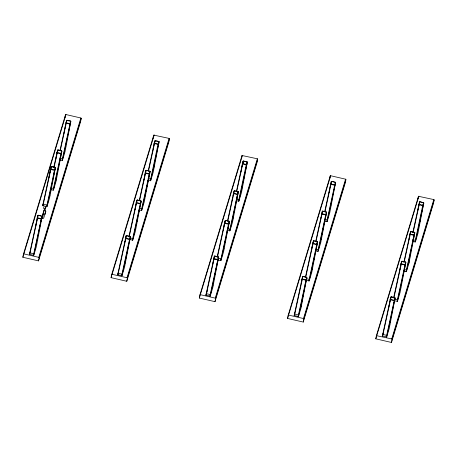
<?xml version="1.0" encoding="UTF-8"?>
<svg xmlns="http://www.w3.org/2000/svg" width="457" height="457" viewBox="0 0 457 457"><rect width="100%" height="100%" fill="white"/><g stroke="black" fill="none" stroke-linecap="round" stroke-linejoin="round"><path stroke-width="0.69" d="M38.537 260.884L39.131 257.759L38.868 257.377L23.895 253.909L23.444 254.132L22.85 257.262L38.537 260.884L80.609 121.528L81.203 118.397L80.946 118.02L65.968 114.553L65.517 114.776L23.444 254.132M126.772 281.278L127.366 278.153L127.109 277.77L112.131 274.303L111.679 274.526L111.085 277.656L126.772 281.278L168.844 141.921L169.438 138.791L169.181 138.414L153.769 135.106L111.679 274.526M215.007 301.671L215.601 298.547L215.344 298.164L200.366 294.696L199.915 294.919L199.321 298.05L215.007 301.671L257.085 162.315L257.674 159.185L257.417 158.808L242.01 155.5L199.915 294.919M303.242 322.065L303.836 318.94L303.579 318.558L288.601 315.09L288.15 315.313L287.556 318.443L303.242 322.065L345.321 182.709L345.909 179.578L345.652 179.201L330.674 175.734L330.222 175.956L288.15 315.313M391.478 342.459L392.072 339.334L391.815 338.951L376.402 335.649L375.791 338.837L391.478 342.459L433.556 203.102L434.144 199.972L433.887 199.595L418.481 196.287L376.402 335.649M29.425 254.349L37.845 215.47L38.228 215.218L41.918 216.07L42.164 216.498L36.326 246.774L33.738 255.349L29.425 254.349L30.419 251.053M29.676 254.612L38.228 215.218L42.164 216.498M35.669 226.449L36.326 222.999M36.583 221.622L37.24 218.166M42.672 205.621L51.093 166.742L51.475 166.491L55.166 167.342L55.411 167.77L49.573 198.047L46.985 206.621L42.672 205.621L43.666 202.325M33.367 255.463L41.93 216.138M42.929 205.884L51.475 166.491L51.27 167.708M33.738 255.349L41.381 219.114L43.826 210.826A1.005 0.617 10.7 0 1 44.986 210.46L45.626 207.061M48.922 177.722L49.179 176.345M49.836 172.895L50.487 169.438M37.234 240.359L37.497 238.988M39.051 230.779L39.308 229.414M39.953 225.992L40.216 224.627M40.862 221.205L41.119 219.834M51.093 166.742L50.733 168.633L51.018 168.879M41.941 218.355L43.826 210.826M42.604 218.337L44.409 208.803A1.005 0.617 10.7 0 1 43.609 207.981L44.015 206.644M45.266 214.03L45.786 211.277A1.005 0.617 10.7 0 0 44.986 210.46M46.62 206.735L55.166 167.342L51.098 166.776M55.783 159.059L56.959 152.844M46.985 206.621L55.406 167.742M49.579 196.419L49.836 195.053M50.487 191.632L50.744 190.261M51.39 186.844L51.652 185.473M52.298 182.052L52.555 180.686M53.206 177.265L53.463 175.899M53.72 174.528L54.372 171.107M64.923 117.9L65.517 114.776M51.247 189.712L53.092 190.141L61.638 150.747L57.948 149.89L57.565 150.147L53.795 167.159M63.963 133.507L64.226 132.124M64.877 128.674L65.534 125.224M66.168 122.345L66.916 120.202L70.601 121.054L70.846 121.453L65.014 151.758L62.426 160.333L59.599 159.881M53.092 190.141L53.458 190.026L61.878 151.147L61.638 150.747L61.432 151.964M55.92 180.509L56.182 179.138M56.44 177.773L56.697 176.402M58.25 168.193L58.513 166.828M60.067 158.619L60.324 157.248M57.491 152.284L57.205 152.038L57.571 150.182L57.959 149.959L61.884 151.176L56.045 181.452L53.458 190.026M62.055 160.447L70.601 121.054L70.852 121.482L62.426 160.333M65.534 147.394L65.791 146.029M66.442 142.607L66.699 141.236M66.956 139.871L67.607 136.449M68.773 130.291L69.03 128.925M117.66 274.743L126.081 235.863L126.463 235.612L130.154 236.463L130.399 236.897L124.561 267.174L121.973 275.742L117.66 274.743L118.654 271.447M117.912 275.005L126.463 235.612L130.399 236.897M123.384 249.608L123.641 248.225M124.298 244.775L124.95 241.325M125.212 239.942L125.475 238.56M126.081 235.863L125.715 237.754L126.006 238M121.602 275.857L130.165 236.532M121.973 275.742L130.394 236.863M134.924 209.832L135.449 207.072M135.706 205.69L136.472 202.125M136.552 201.788L137.22 199.977L140.91 200.834L141.156 201.263L135.318 231.539L132.73 240.114L129.285 239.519M124.955 263.489L125.212 262.124M125.858 258.702L126.121 257.331M126.766 253.915L127.023 252.544M127.674 249.122L127.931 247.757M128.189 246.386L128.451 245.021M132.364 240.228L140.91 200.834L140.87 202.788M143.629 181.52L144.149 178.761M144.412 177.379L145.063 173.928M132.73 240.114L141.15 201.229M145.617 171.592L146.183 170.284L149.873 171.141L150.119 171.569L144.281 201.845L141.693 210.42L138.865 209.969M135.455 229.225L135.712 227.86M136.357 224.438L136.614 223.067M136.877 221.702L137.523 218.28M138.688 212.122L138.945 210.757M153.164 138.294L153.752 135.169M141.327 210.534L149.873 171.141L149.668 172.358M152.33 153.209L152.855 150.45M153.118 149.068L154.158 143.544M154.403 142.738L155.152 140.596L158.836 141.447L159.082 141.847L153.249 172.152L150.661 180.726L147.834 180.275M141.693 210.42L150.113 171.541M145.063 196.116L145.32 194.745M145.972 191.323L146.229 189.958M146.874 186.536L147.137 185.171M147.782 181.749L148.039 180.378M148.691 176.962L148.948 175.591M150.29 180.841L157.968 144.446L158.836 141.447L159.087 141.876M150.661 180.726L159.082 141.847M153.769 167.788L154.026 166.422M155.58 158.213L155.843 156.842M157.397 148.634L157.654 147.268M205.896 295.136L214.316 256.257L214.699 256.006L218.389 256.857L218.635 257.291L212.796 287.567L210.209 296.136L205.896 295.136L207.289 290.526M206.153 295.399L214.699 256.006L218.635 257.291L210.209 296.136M212.534 265.169L214.322 256.291L214.71 256.069M209.837 296.25L218.389 256.857L218.178 258.079M223.159 230.225L224.467 223.324M212.671 286.619L212.928 285.254M213.191 283.883L213.448 282.517M215.001 274.309L215.258 272.938M215.91 269.516L216.167 268.15M216.424 266.779L217.075 263.363M217.521 259.913L220.6 260.621L229.146 221.228L225.455 220.371L225.073 220.628L217.109 257.194M232.127 200.537L232.385 199.155M233.041 195.705L233.298 194.322M233.853 191.986L234.418 190.683L238.108 191.534L238.354 191.963L232.522 222.239L229.934 230.814L227.1 230.362M220.965 260.507L229.385 221.628L229.146 221.228L229.391 221.656L223.553 251.933L220.965 260.507L220.6 260.621M223.69 249.619L223.947 248.254M225.112 242.096L225.758 238.674M226.409 235.252L226.666 233.887M226.923 232.516L227.575 229.1M228.22 225.678L228.78 224.324M241.399 158.688L241.987 155.563M229.563 230.928L238.108 191.534L237.903 192.751M240.828 172.22L241.09 170.844M241.742 167.393L242.399 163.937M229.934 230.814L238.348 191.934L238.12 191.603L234.041 190.969L227.5 220.942M242.93 163.377L242.638 163.132L243.387 160.99L247.077 161.841L247.317 162.241L241.485 192.546L238.897 201.12L236.68 200.812M243.175 162.206L243.387 160.99L236.737 191.414M232.784 219.246L233.041 217.875M233.298 216.509L233.561 215.138M234.207 211.717L234.464 210.351M235.115 206.93L235.372 205.564M236.018 202.143L236.28 200.772M236.926 197.355L237.183 195.984M238.525 201.234L246.203 164.84L247.077 161.841L247.323 162.269M238.897 201.12L247.317 162.241M241.49 190.917L241.747 189.552M242.004 188.181L242.656 184.759M243.301 181.343L243.558 179.972M243.821 178.607L244.466 175.185M245.632 169.027L245.889 167.662M294.131 315.53L302.551 276.651L302.934 276.399L306.624 277.25L306.87 277.685L301.032 307.961L298.444 316.53L294.131 315.53L294.925 312.896M294.388 315.793L302.934 276.399L306.87 277.685M300.243 288.321L300.506 286.945M301.163 283.489L301.814 280.038M302.363 277.702L302.551 276.651M298.073 316.644L306.624 277.25L306.418 278.473M298.444 316.53L306.864 277.65M311.657 249.242L312.308 245.792M312.948 242.913L313.691 240.765L317.381 241.622L317.621 242.021L311.788 272.326L309.2 280.901L301.774 279.301M300.906 307.013L301.163 305.647M301.426 304.276L302.071 300.855M302.717 297.438L302.98 296.067M303.237 294.702L303.882 291.28M304.533 287.859L304.79 286.493M305.048 285.122L305.31 283.757M308.835 281.015L317.381 241.622L316.924 244.009L317.261 243.912M320.363 220.931L321.014 217.475M321.277 216.098L321.534 214.716M309.2 280.901L317.621 242.021M311.925 270.013L312.571 266.591M313.216 263.175L313.479 261.804M313.736 260.439L314.382 257.017M315.547 250.859L315.81 249.493M316.455 246.072L316.712 244.701M329.634 179.081L330.222 175.956M315.336 250.756L317.798 251.321L326.344 211.928L322.653 211.077L322.271 211.328L315.736 241.336M329.063 192.614L329.72 189.164M329.977 187.787L330.634 184.331M318.169 251.207L326.589 212.328L326.344 211.928L326.304 213.882L320.757 242.633L318.169 251.207L317.798 251.321M321.02 239.639L321.277 238.268M321.922 234.847L322.185 233.481M322.442 232.11L323.088 228.694M323.739 225.272L323.996 223.901M324.253 222.536L324.904 219.114M326.304 213.882L326.589 212.328M324.916 221.205L326.761 221.628L335.312 182.234L331.622 181.383L331.239 181.635L324.699 211.642M327.132 221.514L335.552 182.634L335.312 182.234L335.558 182.669L329.72 212.945L327.132 221.514L326.761 221.628M330.628 206.524L330.891 205.159M331.536 201.737L331.793 200.366M332.445 196.95L332.702 195.579M333.347 192.157L333.61 190.792M334.256 187.37L334.513 186.005M382.366 335.929L390.786 297.044L391.169 296.793L394.859 297.644L395.105 298.078L389.267 328.354L386.679 336.923L382.366 335.929L383.16 333.29M382.623 336.186L391.169 296.793L395.105 298.078L386.679 336.923M388.484 308.715L389.136 305.265M389.398 303.888L390.05 300.432M390.598 298.095L391.181 296.861M386.314 337.043L394.859 297.644L394.654 298.867M399.892 269.636L400.938 264.112M401.469 263.552L401.183 263.306L401.926 261.158L405.616 262.015L405.856 262.415L400.024 292.72L397.436 301.294L393.997 300.7M389.53 325.355L389.792 323.984M390.05 322.619L390.307 321.248M391.86 313.039L392.117 311.674M392.769 308.252L393.026 306.887M393.671 303.465L393.934 302.094M397.07 301.409L405.616 262.015L405.862 262.444L397.436 301.294M408.986 239.251L409.643 235.801M403.571 271.15L406.404 271.601L408.992 263.026L414.83 232.75L414.579 232.322L410.889 231.471L410.226 233.281L410.575 233.264M400.549 288.356L400.806 286.985M401.452 283.569L401.714 282.197M402.36 278.776L402.617 277.41M403.268 273.989L403.525 272.623M404.171 269.202L404.434 267.831M417.984 198.852L418.458 196.35M406.033 271.715L414.579 232.322L410.512 231.756M417.692 210.94L418.344 207.489M418.606 206.107L418.869 204.725M413.151 241.599L415.367 241.907L417.955 233.338L423.788 203.028L423.548 202.628L419.857 201.777L419.109 203.919L419.4 204.165M406.404 271.601L414.825 232.722M408.992 261.398L408.992 263.026M409.255 260.033L409.9 256.611M411.066 250.453L411.323 249.088M412.877 240.879L413.139 239.508M414.996 242.021L422.674 205.627L423.548 202.628L423.793 203.062M415.367 241.907L423.788 203.028M418.349 229.654L418.606 228.289M419.252 224.867L419.515 223.496M419.772 222.131L420.417 218.709M421.068 215.287L421.325 213.922M421.583 212.551L421.845 211.185M70.612 121.122L66.533 120.488L59.993 150.462M136.837 200.235L128.874 236.8M145.8 170.541L139.259 200.549M158.236 141.373L154.774 140.882L148.228 170.855M243.004 161.241L236.463 191.249M313.308 241.022L305.487 276.931M405.627 262.078L401.549 261.45L393.58 297.981M410.506 231.722L403.828 262.387M419.475 202.028L412.791 232.693M54.063 167.342L57.959 149.959M60.267 150.627L66.922 120.265M129.28 236.349L137.22 199.977L141.156 201.263M139.534 200.714L146.183 170.284L150.119 171.569M148.502 171.021L155.163 140.659M217.515 256.743L225.455 220.371L224.787 222.182L225.141 222.171M227.775 221.108L234.43 190.746M305.756 277.136L313.691 240.765L317.626 242.05M316.01 241.502L322.653 211.077L326.589 212.356M324.973 211.808L331.622 181.383L335.324 182.303M393.991 297.53L401.937 261.227M404.245 261.895L410.9 231.533M413.208 232.202L419.857 201.777L423.559 202.697M54.851 169.141L54.709 169.73L55.046 169.633M145.44 172.432L145.52 172.095M233.756 192.494L233.43 193.631M218.023 259.953L217.721 259.942L218.069 258.656M246.757 163.64L246.62 164.229L246.951 164.132M302.186 278.542L302.266 278.21M390.501 298.604L390.181 299.741M423.228 204.428L423.091 205.016L423.422 204.919M22.85 257.262L23.467 255.212M23.895 253.909L65.968 114.553M46.174 206.427L45.569 208.432A1.005 0.617 10.7 0 1 44.409 208.803M45.786 211.277L43.729 218.092A1.034 0.634 10.7 0 1 42.775 218.372A1.034 0.634 10.7 0 1 41.838 217.858M38.794 257.354L80.872 117.997M39.131 257.759L81.203 118.397M111.085 277.656L111.702 275.605M112.131 274.303L154.203 134.946M127.029 277.747L169.107 138.391M127.366 278.153L169.438 138.791M199.321 298.05L242.439 155.34M217.446 256.868L217.846 255.554M237.651 193.922L237.44 194.619L237.743 194.631M215.264 298.141L257.342 158.785M215.601 298.547L257.674 159.185M287.556 318.443L330.674 175.734M303.505 318.535L345.578 179.178M303.836 318.94L345.909 179.578M375.791 338.837L418.909 196.127M410.146 233.613L409.9 234.418L410.226 234.55M394.402 300.032L394.191 300.729L394.494 300.74M391.74 338.928L433.813 199.572M392.072 339.334L434.144 199.972M38.239 215.281L37.851 215.504L37.48 217.361L37.771 217.606M145.806 170.575L146.194 170.352M136.843 200.269L137.231 200.046M243.01 161.275L243.398 161.053M126.086 235.898L126.475 235.675M331.633 181.446L331.245 181.669L330.874 183.525L331.165 183.771M322.665 211.14L322.276 211.363L321.665 214.025L321.991 214.156M313.313 241.056L313.702 240.833M419.48 202.063L419.869 201.845M302.557 276.685L302.945 276.468M65.848 122.716L70.161 123.71M56.885 152.404L61.198 153.403M50.413 169.004L54.726 169.998M154.083 143.11L158.396 144.104M145.12 172.803L149.433 173.797M37.16 217.732L41.473 218.726M242.319 163.503L246.631 164.497M136.157 202.491L140.47 203.491M233.356 193.197L237.669 194.191M125.395 238.126L129.714 239.12M330.554 183.897L334.867 184.891M224.393 222.885L228.706 223.884M321.591 213.59L325.904 214.584M213.63 258.519L217.949 259.513M418.789 204.29L423.108 205.284M312.628 243.278L316.941 244.278M409.826 233.984L414.139 234.978M301.871 278.913L306.184 279.907M400.863 263.672L405.176 264.672M390.107 299.306L394.42 300.3M70.481 123.344L70.144 123.441L70.287 122.847L70.561 123.007M61.518 153.038L60.97 153.826L61.272 153.843M158.716 143.738L158.379 143.835L158.522 143.241L158.796 143.401M149.753 173.432L149.205 174.226L149.508 174.237M41.461 218.457L41.793 218.36M140.453 203.222L140.79 203.125M129.697 238.851L130.028 238.754M334.855 184.622L335.187 184.525M229.026 223.519L228.689 223.616L228.831 223.022L229.106 223.182M217.932 259.245L218.263 259.148M414.122 234.709L414.459 234.612M306.504 279.541L305.956 280.335L306.259 280.347M405.496 264.306L405.159 264.403L405.302 263.809L405.576 263.969M66.248 122.013L66.596 121.996M154.483 142.407L154.832 142.39M242.718 162.801L243.067 162.783M313.028 242.576L313.376 242.564M401.263 262.969L401.612 262.958M246.409 164.926L246.711 164.937M54.497 170.427L54.8 170.438M334.644 185.319L334.947 185.331M422.879 205.713L423.182 205.724M140.242 203.913L140.545 203.931M325.681 215.013L325.978 215.024M41.25 219.154L41.553 219.166M413.916 235.406L414.219 235.418M129.485 239.548L129.788 239.559M70.07 124.098L65.751 123.104M158.305 144.492L153.992 143.498M246.54 164.886L242.227 163.892M334.775 185.279L330.462 184.285M423.011 205.673L418.698 204.679M61.101 153.792L56.788 152.792M149.336 174.186L145.023 173.186M237.571 194.579L233.259 193.579M54.629 170.387L50.316 169.393M325.812 214.973L321.494 213.979M414.048 235.366L409.729 234.372M140.373 203.879L136.06 202.879M228.609 224.273L224.296 223.273M316.844 244.666L312.531 243.667M405.079 265.06L400.766 264.06M41.381 219.114L37.068 218.12M129.617 239.508L125.304 238.514M217.852 259.902L213.539 258.908M305.75 280.25L306.087 280.295M394.322 300.689L390.01 299.695M244.009 161.195L247.083 161.909M59.918 158.173L62.381 158.739M148.154 178.567L150.616 179.133M236.389 198.961L238.851 199.526M324.624 219.354L327.086 219.92M412.86 239.748L415.322 240.313M226.084 220.582L229.157 221.291M51.567 188.004L53.412 188.433M139.808 208.398L141.647 208.826M228.043 228.797L229.888 229.22M316.278 249.191L318.123 249.613M404.514 269.584L406.359 270.007M43.249 204.176L46.94 205.027M130.228 237.948L132.684 238.52M218.463 258.342L220.92 258.913M306.698 278.741L309.155 279.307M394.317 298.992L397.39 299.701M30.002 252.904L33.692 253.755M118.237 273.297L121.928 274.149M206.473 293.691L210.163 294.542M294.708 314.085L298.398 314.936M382.943 334.478L386.633 335.329M136.232 202.931L136.552 203.062M414.539 234.275L414.59 232.39L414.83 232.75M213.95 258.148L214.242 258.394M55.177 167.411L55.411 167.77M43.175 214.264A1.005 0.617 10.7 0 1 43.941 213.859A1.005 0.617 10.7 0 1 44.975 214.23"/></g></svg>
